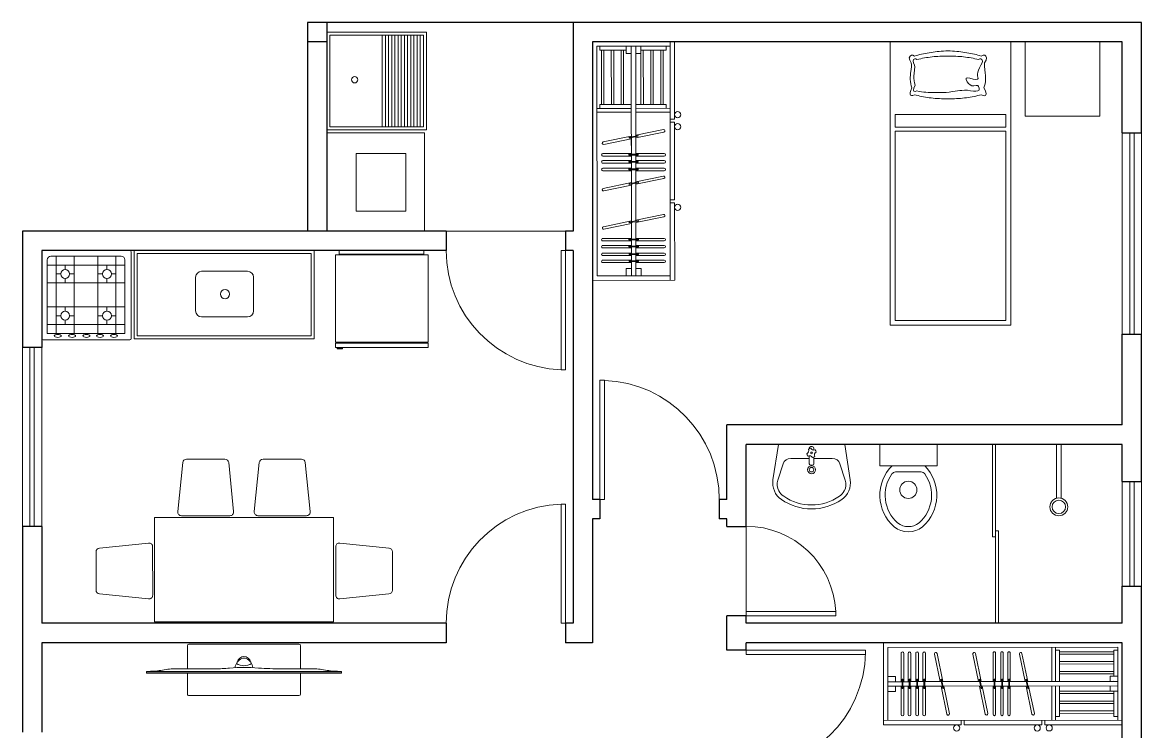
# Model space of a CAD drawing. Header units: centimetres. Extents: x -15445.43 to -15437.93, y 4339.41 to 4349.03.
# Drawn here: x -15445.43 to -15437.93, y 4344.28 to 4349.03 of the extents above; entities that cross this region are included whole.
import ezdxf

# ---------------------------------------------------------------- set-up
doc = ezdxf.new("R2010")
doc.units = ezdxf.units.CM
for name, color, linetype, lineweight in [('Janela', 92, 'Continuous', 15), ('Objetos', 34, 'Continuous', 13), ('Paredes', 154, 'Continuous', 25), ('Piso', 253, 'Continuous', 9), ('Porta', 30, 'Continuous', 15)]:
    doc.layers.add(name, color=color, linetype=linetype, lineweight=lineweight)

# ---------------------------------------------------------------- blocks, each defined once
blk = doc.blocks.new('pia_banheiro')
at = {"layer": 'Objetos'}
for p, q in [((-0.2224, 0), (-0.2586, -0.2386)), ((-0.2224, 0), (0.2224, 0)), ((0.2224, 0), (0.2586, -0.2386)), ((-0.015, -0.025), (-0.015, -0.0289)), ((-0.005, -0.015), (0.005, -0.015)), ((0.015, -0.025), (0.015, -0.0378)), ((-0.2263, -0.2395), (-0.1903, -0.1308)), ((-0.139, -0.0938), (-0.015, -0.0938)), ((-0.015, -0.0761), (-0.015, -0.1302)), ((-0.005, -0.1402), (0.005, -0.1402)), ((0.015, -0.085), (0.015, -0.1302)), ((0.015, -0.0938), (0.139, -0.0938)), ((0.2263, -0.2395), (0.1903, -0.1308))]:
    blk.add_line(p, q, dxfattribs=at)
for centre, radius in [((0, -0.057), 0.00545), ((0, -0.17), 0.0265), ((0, -0.17), 0.0152)]:
    blk.add_circle(centre, radius, dxfattribs=at)
for centre, radius, start, end in [((-0.0417, -0.0425), 0.0226, 297.46593, 24.24648), ((0, -0.057), 0.0318, 190.08583, 221.62658), ((0, -0.057), 0.0318, 100.08583, 131.62658), ((-0.005, -0.025), 0.01, 90, 180), ((0.0145, -0.0152), 0.0226, 207.46593, 294.24648), ((0.005, -0.025), 0.01, 0, 90), ((0.0417, -0.0715), 0.0226, 117.46593, 204.24648), ((0, -0.057), 0.0318, 10.08583, 41.62658), ((-0.139, -0.1478), 0.054, 90, 161.69005), ((-0.0145, -0.0987), 0.0226, 27.46593, 114.24648), ((-0.005, -0.1302), 0.01, 180, 270), ((0.005, -0.1302), 0.01, 270, 0), ((0, -0.057), 0.0318, 280.08583, 311.62658), ((0.139, -0.1478), 0.054, 18.30995, 90), ((-0.1252, -0.2589), 0.135, 171.35854, 235.18128), ((-0.1408, -0.2678), 0.09, 161.69005, 209.64782), ((0.1252, -0.2589), 0.135, 304.81872, 8.64146), ((0.1408, -0.2678), 0.09, 330.35218, 18.30995), ((-0.1252, -0.2589), 0.108, 209.64782, 235.18128), ((0, -0.0789), 0.3542, 235.18128, 304.81872), ((0, -0.0789), 0.3272, 235.18128, 304.81872), ((0.1252, -0.2589), 0.108, 304.81872, 330.35218)]:
    blk.add_arc(centre, radius, start, end, dxfattribs=at)
blk = doc.blocks.new('vaso_sanitário')
at = {"layer": 'Objetos'}
for p, q in [((-0.1915, -0.1429), (-0.1915, 0)), ((-0.1915, 0), (0.1915, 0)), ((0.1915, 0), (0.1915, -0.1429)), ((0.1915, -0.1429), (-0.1915, -0.1429))]:
    blk.add_line(p, q, dxfattribs=at)
at = {"layer": 'Objetos', "ltscale": 0.5}
blk.add_line((0.0847, -0.1849), (-0.0861, -0.1849), dxfattribs=at)
blk.add_circle((-0.0009, -0.3049), 0.0578, dxfattribs=at)
for centre, radius, start, end in [((0.0907, -0.3409), 0.2821, 135.41479, 228.63081), ((-0.0921, -0.3409), 0.2821, 311.36919, 44.58521), ((0.0907, -0.3409), 0.2471, 144.51024, 228.63081), ((-0.0861, -0.2149), 0.03, 90, 144.51024), ((-0.0921, -0.3409), 0.2471, 311.36919, 35.48976), ((0.0847, -0.2149), 0.03, 35.48976, 90), ((-0.0007, -0.4366), 0.15, 230.68274, 309.31726), ((-0.0007, -0.4364), 0.1151, 231.34866, 308.65134)]:
    blk.add_arc(centre, radius, start, end, dxfattribs=at)
blk = doc.blocks.new('chuverio')
at = {"layer": 'Objetos', "ltscale": 0.5}
for p, q in [((-0.015, -0.3611), (-0.015, 0)), ((0.015, -0.361), (0.015, 0))]:
    blk.add_line(p, q, dxfattribs=at)
at = {"layer": 'Objetos'}
blk.add_line((0.015, 0), (-0.015, 0), dxfattribs=at)
at = {"layer": 'Objetos', "ltscale": 0.5}
for radius in [0.06, 0.045]:
    blk.add_circle((0.0003, -0.4192), radius, dxfattribs=at)
blk = doc.blocks.new('tanque')
at = {"layer": 'Objetos'}
for p, q in [((0, 0.3282), (0, -0.3282)), ((0.6683, 0.3282), (0, 0.3282)), ((0.0212, 0.307), (0.0212, -0.307)), ((0.6471, 0.307), (0.0212, 0.307)), ((0.3715, -0.307), (0.3715, 0.307)), ((0.3927, -0.307), (0.3927, 0.307)), ((0.4139, -0.307), (0.4139, 0.307)), ((0.4351, -0.307), (0.4351, 0.307)), ((0.4563, -0.307), (0.4563, 0.307)), ((0.4775, -0.307), (0.4775, 0.307)), ((0.4987, -0.307), (0.4987, 0.307)), ((0.5199, -0.307), (0.5199, 0.307)), ((0.5411, -0.307), (0.5411, 0.307)), ((0.5623, -0.307), (0.5623, 0.307)), ((0.5835, -0.307), (0.5835, 0.307)), ((0.6047, -0.307), (0.6047, 0.307)), ((0.6259, -0.307), (0.6259, 0.307)), ((0.6471, -0.307), (0.6471, 0.307)), ((0.6683, -0.3282), (0.6683, 0.3282)), ((0.625, 0.0929), (0.625, 0.0965)), ((0, -0.3282), (0.6683, -0.3282)), ((0.0212, -0.307), (0.6471, -0.307))]:
    blk.add_line(p, q, dxfattribs=at)
blk.add_circle((0.1868, 0.0083), 0.0214, dxfattribs=at)
blk = doc.blocks.new('máquina_lavar')
at = {"layer": 'Objetos'}
for p, q in [((0, -0.3294), (0, 0.3294)), ((0, 0.3294), (0.6554, 0.3294)), ((0.6554, 0.3294), (0.6554, -0.3294)), ((0.1962, 0.1918), (0.1962, -0.196)), ((0.5301, 0.1918), (0.1962, 0.1918)), ((0.5301, -0.196), (0.5301, 0.1918)), ((0.1962, -0.196), (0.5301, -0.196)), ((0.6554, -0.3294), (0, -0.3294))]:
    blk.add_line(p, q, dxfattribs=at)
blk = doc.blocks.new('geladeira')
at = {"layer": 'Objetos'}
for p, q in [((-0.2839, -0.0251), (-0.2839, 0)), ((-0.2839, 0), (0.2839, 0)), ((0.2839, 0), (0.2839, -0.0251)), ((-0.3079, -0.6145), (-0.3079, -0.0296)), ((-0.3079, -0.0296), (0.3121, -0.0296)), ((0.2839, -0.0251), (-0.2839, -0.0251)), ((0.3121, -0.0296), (0.3121, -0.6145)), ((0.3121, -0.6145), (-0.3079, -0.6145)), ((-0.3079, -0.6496), (-0.3079, -0.622)), ((0.3121, -0.622), (-0.3079, -0.622)), ((0.3121, -0.6496), (-0.3079, -0.6496)), ((-0.3034, -0.622), (-0.3034, -0.6145)), ((-0.2975, -0.6518), (-0.2975, -0.6598)), ((-0.2617, -0.6518), (-0.2975, -0.6518)), ((-0.2975, -0.6598), (-0.2617, -0.6598)), ((-0.2617, -0.6598), (-0.2617, -0.6518)), ((0.3075, -0.622), (0.3075, -0.6145)), ((0.3121, -0.622), (0.3121, -0.6496))]:
    blk.add_line(p, q, dxfattribs=at)
blk = doc.blocks.new('mesa_cozinha')
at = {"layer": 'Objetos'}
for p, q in [((-0.4105, 1.0687), (-0.4442, 0.7393)), ((-0.1275, 1.0911), (-0.3856, 1.0913)), ((-0.0695, 0.739), (-0.1026, 1.0684)), ((0.1025, 1.0687), (0.0688, 0.7393)), ((0.3855, 1.0911), (0.1274, 1.0913)), ((0.4436, 0.739), (0.4104, 1.0684)), ((-0.6, 0), (-0.6, 0.7)), ((-0.6, 0.7), (0.6, 0.7)), ((-0.4194, 0.7119), (-0.0944, 0.7116)), ((0.0937, 0.7119), (0.4186, 0.7116)), ((0.6, 0.7), (0.6, 0)), ((-0.9688, 0.4947), (-0.6394, 0.5285)), ((0.9718, 0.4947), (0.6423, 0.5285)), ((-0.9912, 0.2117), (-0.9914, 0.4698)), ((-0.612, 0.5036), (-0.6117, 0.1786)), ((0.6149, 0.5036), (0.6146, 0.1786)), ((0.9941, 0.2117), (0.9943, 0.4698)), ((-0.6391, 0.1537), (-0.9685, 0.1868)), ((0.642, 0.1537), (0.9715, 0.1868)), ((0.6, 0), (-0.6, 0))]:
    blk.add_line(p, q, dxfattribs=at)
for centre, start, end in [((-0.3856, 1.0663), 89.95, 174.48405), ((-0.1275, 1.0661), 5.41595, 89.95), ((0.1274, 1.0663), 89.95, 174.48405), ((0.3855, 1.0661), 5.41595, 89.95), ((-0.4193, 0.7369), 174.48405, 269.95), ((-0.0944, 0.7366), 269.95, 5.41595), ((0.0937, 0.7369), 174.48405, 269.95), ((0.4187, 0.7366), 269.95, 5.41595), ((-0.637, 0.5036), 0.05, 95.51595), ((0.6399, 0.5036), 84.48405, 179.95), ((-0.9664, 0.4698), 95.51595, 180.05), ((0.9693, 0.4698), 359.95, 84.48405), ((-0.9662, 0.2117), 180.05, 264.58405), ((-0.6367, 0.1786), 264.58405, 0.05), ((0.6396, 0.1786), 179.95, 275.41595), ((0.9691, 0.2117), 275.41595, 359.95)]:
    blk.add_arc(centre, 0.025, start, end, dxfattribs=at)
blk = doc.blocks.new('fogão')
at = {"layer": 'Objetos'}
for p, q in [((0.29, 0), (-0.29, 0)), ((-0.3, -0.01), (-0.3, -0.59)), ((-0.2633, -0.5572), (-0.2633, -0.0622)), ((-0.2383, -0.0372), (0.2317, -0.0372)), ((-0.2033, -0.5572), (-0.2033, -0.0372)), ((-0.0833, -0.5572), (-0.0833, -0.0372)), ((0.0767, -0.0372), (0.0767, -0.5572)), ((0.1967, -0.0372), (0.1967, -0.5572)), ((0.2567, -0.0622), (0.2567, -0.5572)), ((0.3, -0.59), (0.3, -0.01)), ((-0.2633, -0.0972), (0.2567, -0.0972)), ((-0.1433, -0.1272), (-0.1433, -0.0972)), ((0.1367, -0.0972), (0.1367, -0.1272)), ((-0.2633, -0.2172), (0.2567, -0.2172)), ((-0.2033, -0.1572), (-0.1733, -0.1572)), ((-0.1433, -0.2172), (-0.1433, -0.1872)), ((-0.1133, -0.1572), (-0.0833, -0.1572)), ((0.0767, -0.1572), (0.1067, -0.1572)), ((0.1367, -0.1872), (0.1367, -0.2172)), ((0.1667, -0.1572), (0.1967, -0.1572)), ((0.2567, -0.3772), (-0.2633, -0.3772)), ((-0.1733, -0.4372), (-0.2033, -0.4372)), ((-0.1433, -0.4072), (-0.1433, -0.3772)), ((-0.0833, -0.4372), (-0.1133, -0.4372)), ((0.1067, -0.4372), (0.0767, -0.4372)), ((0.1367, -0.3772), (0.1367, -0.4072)), ((0.1967, -0.4372), (0.1667, -0.4372)), ((0.2567, -0.4972), (-0.2633, -0.4972)), ((-0.1433, -0.4972), (-0.1433, -0.4672)), ((0.1367, -0.4672), (0.1367, -0.4972)), ((-0.29, -0.6), (0.29, -0.6)), ((0.2567, -0.5572), (-0.2633, -0.5572))]:
    blk.add_line(p, q, dxfattribs=at)
for centre in [(-0.1433, -0.1572), (0.1367, -0.1572), (-0.1433, -0.4372), (0.1367, -0.4372)]:
    blk.add_circle(centre, 0.03, dxfattribs=at)
for centre, radius, start, end in [((-0.29, -0.01), 0.01, 90, 180), ((0.29, -0.01), 0.01, 0, 90), ((-0.2383, -0.0622), 0.025, 90, 180), ((0.2317, -0.0622), 0.025, 0, 90), ((-0.29, -0.59), 0.01, 180, 270), ((0.29, -0.59), 0.01, 270, 0)]:
    blk.add_arc(centre, radius, start, end, dxfattribs=at)
at = {"layer": 'Objetos', "extrusion": (0, 0, -1)}
for centre in [(-0.193, -0.5731), (-0.097, -0.5731), (-0.001, -0.5731), (0.0902, -0.5731), (0.1839, -0.5731)]:
    blk.add_ellipse(centre, major_axis=(-0.024, 0), ratio=0.400522, dxfattribs=at)
blk = doc.blocks.new('pia_cozinha')
at = {"layer": 'Objetos'}
for p, q in [((-0.6024, -0.593), (-0.6024, 0)), ((-0.6024, 0), (0.6024, 0)), ((0.6024, 0), (0.6024, -0.593)), ((-0.5824, -0.573), (-0.5824, -0.0202)), ((-0.5824, -0.0202), (0.5824, -0.0202)), ((0.5824, -0.0202), (0.5824, -0.573)), ((0.1572, -0.1391), (-0.1517, -0.1391)), ((-0.1917, -0.1791), (-0.1917, -0.4055)), ((0.1972, -0.4055), (0.1972, -0.1791)), ((-0.1517, -0.4455), (0.1572, -0.4455)), ((0.6024, -0.593), (-0.6024, -0.593)), ((0.5824, -0.573), (-0.5824, -0.573))]:
    blk.add_line(p, q, dxfattribs=at)
blk.add_circle((0.0055, -0.2923), 0.031, dxfattribs=at)
for centre, start, end in [((-0.1517, -0.1791), 90, 180), ((0.1572, -0.1791), 0, 90), ((-0.1517, -0.4055), 180, 270), ((0.1572, -0.4055), 270, 0)]:
    blk.add_arc(centre, 0.04, start, end, dxfattribs=at)
blk = doc.blocks.new('cama_solteiro')
at = {"layer": 'Objetos'}
for p, q in [((0.4045, 0), (-0.4045, 0)), ((-0.4045, 0), (-0.4045, -1.9)), ((0.4045, -1.9), (0.4045, 0)), ((0.5007, 0), (1.0007, 0)), ((0.5007, -0.5), (0.5007, 0)), ((1.0007, 0), (1.0007, -0.5)), ((-0.157, -0.0755), (-0.144, -0.0733)), ((-0.144, -0.0733), (-0.1309, -0.0712)), ((-0.1309, -0.0712), (-0.1175, -0.0693)), ((-0.1175, -0.0693), (-0.1039, -0.0676)), ((-0.1039, -0.0676), (-0.0901, -0.066)), ((-0.0901, -0.066), (-0.076, -0.0646)), ((-0.076, -0.0646), (-0.0617, -0.0633)), ((-0.0617, -0.0633), (-0.0472, -0.0623)), ((-0.0472, -0.0623), (-0.0324, -0.0613)), ((-0.0324, -0.0613), (-0.0174, -0.0606)), ((-0.0174, -0.0606), (-0.0024, -0.0613)), ((-0.0024, -0.0613), (0.0125, -0.0623)), ((0.0125, -0.0623), (0.0271, -0.0633)), ((0.0271, -0.0633), (0.0414, -0.0646)), ((0.0414, -0.0646), (0.0556, -0.066)), ((0.0556, -0.066), (0.0694, -0.0676)), ((0.0694, -0.0676), (0.083, -0.0693)), ((0.083, -0.0693), (0.0964, -0.0712)), ((0.0964, -0.0712), (0.1095, -0.0733)), ((0.1095, -0.0733), (0.1224, -0.0755)), ((-0.2764, -0.1075), (-0.2711, -0.0962)), ((-0.2736, -0.1225), (-0.2764, -0.1075)), ((-0.263, -0.1412), (-0.2736, -0.1225)), ((-0.2711, -0.0962), (-0.2618, -0.0902)), ((-0.2619, -0.1518), (-0.263, -0.1412)), ((-0.2618, -0.0902), (-0.2517, -0.0899)), ((-0.2517, -0.0899), (-0.2411, -0.0956)), ((-0.2474, -0.12), (-0.2512, -0.1295)), ((-0.2512, -0.1295), (-0.249, -0.142)), ((-0.249, -0.142), (-0.2411, -0.1574)), ((-0.2403, -0.1148), (-0.2474, -0.12)), ((-0.2411, -0.0956), (-0.2298, -0.0923)), ((-0.2328, -0.1145), (-0.2403, -0.1148)), ((-0.2249, -0.1193), (-0.2328, -0.1145)), ((-0.2298, -0.0923), (-0.2182, -0.0891)), ((-0.2124, -0.1164), (-0.2249, -0.1193)), ((-0.2182, -0.0891), (-0.2064, -0.086)), ((-0.1999, -0.1136), (-0.2124, -0.1164)), ((-0.2064, -0.086), (-0.1944, -0.0832)), ((-0.1874, -0.1111), (-0.1999, -0.1136)), ((-0.1944, -0.0832), (-0.1821, -0.0805)), ((-0.1747, -0.1088), (-0.1874, -0.1111)), ((-0.1821, -0.0805), (-0.1696, -0.0779)), ((-0.162, -0.1066), (-0.1747, -0.1088)), ((-0.1696, -0.0779), (-0.157, -0.0755)), ((-0.1493, -0.1047), (-0.162, -0.1066)), ((-0.1364, -0.1029), (-0.1493, -0.1047)), ((-0.1235, -0.1014), (-0.1364, -0.1029)), ((-0.1105, -0.1), (-0.1235, -0.1014)), ((-0.0975, -0.0988), (-0.1105, -0.1)), ((-0.0843, -0.0978), (-0.0975, -0.0988)), ((-0.0711, -0.097), (-0.0843, -0.0978)), ((-0.0578, -0.0964), (-0.0711, -0.097)), ((-0.0445, -0.0959), (-0.0578, -0.0964)), ((-0.031, -0.0957), (-0.0445, -0.0959)), ((-0.0174, -0.0956), (-0.031, -0.0957)), ((-0.004, -0.0957), (-0.0174, -0.0956)), ((0.0093, -0.0959), (-0.004, -0.0957)), ((0.0226, -0.0964), (0.0093, -0.0959)), ((0.0357, -0.097), (0.0226, -0.0964)), ((0.0488, -0.0978), (0.0357, -0.097)), ((0.0618, -0.0988), (0.0488, -0.0978)), ((0.0748, -0.1), (0.0618, -0.0988)), ((0.0876, -0.1014), (0.0748, -0.1)), ((0.1004, -0.1029), (0.0876, -0.1014)), ((0.113, -0.1047), (0.1004, -0.1029)), ((0.1256, -0.1066), (0.113, -0.1047)), ((0.1224, -0.0755), (0.135, -0.0779)), ((0.1382, -0.1088), (0.1256, -0.1066)), ((0.135, -0.0779), (0.1474, -0.0805)), ((0.1506, -0.1111), (0.1382, -0.1088)), ((0.1474, -0.0805), (0.1595, -0.0832)), ((0.163, -0.1136), (0.1506, -0.1111)), ((0.1595, -0.0832), (0.1714, -0.086)), ((0.1753, -0.1164), (0.163, -0.1136)), ((0.1714, -0.086), (0.1831, -0.0891)), ((0.1875, -0.1193), (0.1753, -0.1164)), ((0.1831, -0.0891), (0.1945, -0.0923)), ((0.1955, -0.1145), (0.1875, -0.1193)), ((0.1945, -0.0923), (0.2056, -0.0956)), ((0.2032, -0.1148), (0.1955, -0.1145)), ((0.21, -0.12), (0.2032, -0.1148)), ((0.2037, -0.1574), (0.2119, -0.142)), ((0.2056, -0.0956), (0.218, -0.0899)), ((0.2139, -0.1295), (0.21, -0.12)), ((0.2119, -0.142), (0.2139, -0.1295)), ((0.218, -0.0899), (0.2288, -0.0902)), ((0.2275, -0.1412), (0.2271, -0.1518)), ((0.2385, -0.1225), (0.2275, -0.1412)), ((0.2288, -0.0902), (0.2375, -0.0962)), ((0.2375, -0.0962), (0.2418, -0.1075)), ((0.2418, -0.1075), (0.2385, -0.1225)), ((-0.2702, -0.2393), (-0.2693, -0.2248)), ((-0.2693, -0.2248), (-0.2674, -0.2099)), ((-0.2674, -0.2099), (-0.2642, -0.186)), ((-0.2642, -0.186), (-0.2624, -0.1667)), ((-0.2624, -0.1667), (-0.2619, -0.1518)), ((-0.2436, -0.2124), (-0.2455, -0.2291)), ((-0.2405, -0.1876), (-0.2436, -0.2124)), ((-0.2411, -0.1574), (-0.2397, -0.1693)), ((-0.2397, -0.1693), (-0.2405, -0.1876)), ((0.1798, -0.2168), (0.1821, -0.2042)), ((0.1799, -0.2279), (0.1798, -0.2168)), ((0.1821, -0.2042), (0.1868, -0.1901)), ((0.1868, -0.1901), (0.194, -0.1745)), ((0.194, -0.1745), (0.2037, -0.1574)), ((0.2271, -0.1518), (0.2279, -0.1667)), ((0.2279, -0.1667), (0.2299, -0.186)), ((0.2299, -0.186), (0.2331, -0.2099)), ((0.2331, -0.2099), (0.2347, -0.2248)), ((0.2347, -0.2248), (0.2354, -0.2393)), ((-0.2701, -0.2536), (-0.2702, -0.2393)), ((-0.2689, -0.2676), (-0.2701, -0.2536)), ((-0.2668, -0.2813), (-0.2689, -0.2676)), ((-0.2635, -0.2948), (-0.2668, -0.2813)), ((-0.2592, -0.308), (-0.2635, -0.2948)), ((-0.2455, -0.2291), (-0.2458, -0.2453)), ((-0.2458, -0.2453), (-0.2446, -0.261)), ((-0.2374, -0.2912), (-0.245, -0.3104)), ((-0.2446, -0.261), (-0.2418, -0.2763)), ((-0.2418, -0.2763), (-0.2374, -0.2912)), ((0.1046, -0.2537), (0.1052, -0.2445)), ((0.1113, -0.2687), (0.1046, -0.2537)), ((0.1052, -0.2445), (0.1133, -0.2411)), ((0.1206, -0.281), (0.1113, -0.2687)), ((0.1133, -0.2411), (0.1288, -0.2437)), ((0.1313, -0.2897), (0.1206, -0.281)), ((0.1288, -0.2437), (0.1519, -0.25)), ((0.1435, -0.2945), (0.1313, -0.2897)), ((0.1572, -0.2956), (0.1435, -0.2945)), ((0.1519, -0.25), (0.1689, -0.2524)), ((0.1725, -0.293), (0.1572, -0.2956)), ((0.1689, -0.2524), (0.1797, -0.2511)), ((0.1821, -0.2942), (0.1725, -0.293)), ((0.1797, -0.2511), (0.1842, -0.2461)), ((0.1825, -0.2374), (0.1799, -0.2279)), ((0.1883, -0.3002), (0.1821, -0.2942)), ((0.1842, -0.2461), (0.1825, -0.2374)), ((0.228, -0.2948), (0.2237, -0.308)), ((0.2314, -0.2813), (0.228, -0.2948)), ((0.2337, -0.2676), (0.2314, -0.2813)), ((0.235, -0.2536), (0.2337, -0.2676)), ((0.2354, -0.2393), (0.235, -0.2536)), ((-0.2703, -0.3516), (-0.2697, -0.3409)), ((-0.2677, -0.3583), (-0.2703, -0.3516)), ((-0.2697, -0.3409), (-0.266, -0.3264)), ((-0.262, -0.3612), (-0.2677, -0.3583)), ((-0.266, -0.3264), (-0.2592, -0.308)), ((-0.2532, -0.3603), (-0.262, -0.3612)), ((-0.2592, -0.308), (-0.2592, -0.308)), ((-0.2411, -0.3555), (-0.2532, -0.3603)), ((-0.245, -0.3104), (-0.2476, -0.3238)), ((-0.2476, -0.3238), (-0.2452, -0.3315)), ((-0.2452, -0.3315), (-0.2376, -0.3335)), ((-0.2294, -0.3586), (-0.2411, -0.3555)), ((-0.2376, -0.3335), (-0.2249, -0.3299)), ((-0.2174, -0.3615), (-0.2294, -0.3586)), ((-0.2249, -0.3299), (-0.2097, -0.3328)), ((-0.2053, -0.3643), (-0.2174, -0.3615)), ((-0.2097, -0.3328), (-0.1947, -0.3351)), ((-0.193, -0.3668), (-0.2053, -0.3643)), ((-0.1947, -0.3351), (-0.1799, -0.337)), ((-0.1806, -0.3692), (-0.193, -0.3668)), ((-0.1679, -0.3714), (-0.1806, -0.3692)), ((-0.1799, -0.337), (-0.1653, -0.3384)), ((-0.1551, -0.3734), (-0.1679, -0.3714)), ((-0.1653, -0.3384), (-0.1509, -0.3394)), ((-0.1422, -0.3752), (-0.1551, -0.3734)), ((-0.1509, -0.3394), (-0.1368, -0.3399)), ((-0.1368, -0.3399), (-0.1226, -0.3401)), ((-0.1226, -0.3401), (-0.108, -0.3403)), ((-0.108, -0.3403), (-0.0932, -0.3404)), ((-0.0932, -0.3404), (-0.0781, -0.3405)), ((-0.0781, -0.3405), (-0.0626, -0.3405)), ((-0.0626, -0.3405), (-0.0468, -0.3405)), ((-0.0468, -0.3405), (-0.0289, -0.3399)), ((-0.0289, -0.3399), (-0.0089, -0.3378)), ((-0.0089, -0.3378), (0.0132, -0.3343)), ((0.0132, -0.3343), (0.0301, -0.3313)), ((0.0301, -0.3313), (0.0463, -0.329)), ((0.0463, -0.329), (0.0615, -0.3273)), ((0.0615, -0.3273), (0.0756, -0.3261)), ((0.0756, -0.3261), (0.0942, -0.3247)), ((0.0942, -0.3247), (0.1137, -0.3255)), ((0.1197, -0.3734), (0.1067, -0.3752)), ((0.1137, -0.3255), (0.1344, -0.3286)), ((0.1324, -0.3714), (0.1197, -0.3734)), ((0.1451, -0.3692), (0.1324, -0.3714)), ((0.1344, -0.3286), (0.1536, -0.3317)), ((0.1575, -0.3668), (0.1451, -0.3692)), ((0.1536, -0.3317), (0.17, -0.3322)), ((0.1698, -0.3643), (0.1575, -0.3668)), ((0.1819, -0.3615), (0.1698, -0.3643)), ((0.17, -0.3322), (0.1837, -0.3299)), ((0.1938, -0.3586), (0.1819, -0.3615)), ((0.1837, -0.3299), (0.1886, -0.3278)), ((0.1912, -0.3105), (0.1883, -0.3002)), ((0.1886, -0.3278), (0.191, -0.3214)), ((0.191, -0.3214), (0.1912, -0.3105)), ((0.2056, -0.3555), (0.1938, -0.3586)), ((0.218, -0.3603), (0.2056, -0.3555)), ((0.2274, -0.3621), (0.218, -0.3603)), ((0.2237, -0.308), (0.2315, -0.3247)), ((0.234, -0.3607), (0.2274, -0.3621)), ((0.2315, -0.3247), (0.2364, -0.3384)), ((0.2376, -0.3564), (0.234, -0.3607)), ((0.2364, -0.3384), (0.2384, -0.3489)), ((0.2384, -0.3489), (0.2376, -0.3564)), ((-0.129, -0.3768), (-0.1422, -0.3752)), ((-0.1157, -0.3783), (-0.129, -0.3768)), ((-0.1022, -0.3795), (-0.1157, -0.3783)), ((-0.0885, -0.3806), (-0.1022, -0.3795)), ((-0.0747, -0.3814), (-0.0885, -0.3806)), ((-0.0606, -0.3821), (-0.0747, -0.3814)), ((-0.0464, -0.3826), (-0.0606, -0.3821)), ((-0.032, -0.3829), (-0.0464, -0.3826)), ((-0.0174, -0.383), (-0.032, -0.3829)), ((-0.003, -0.3829), (-0.0174, -0.383)), ((0.0113, -0.3826), (-0.003, -0.3829)), ((0.0255, -0.3821), (0.0113, -0.3826)), ((0.0394, -0.3814), (0.0255, -0.3821)), ((0.0532, -0.3806), (0.0394, -0.3814)), ((0.0668, -0.3795), (0.0532, -0.3806)), ((0.0803, -0.3783), (0.0668, -0.3795)), ((0.0936, -0.3768), (0.0803, -0.3783)), ((0.1067, -0.3752), (0.0936, -0.3768)), ((-0.3714, -0.4873), (0.3714, -0.4873)), ((-0.3714, -0.5717), (-0.3714, -0.4873)), ((0.3714, -0.4873), (0.3714, -0.5717)), ((1.0007, -0.5), (0.5007, -0.5)), ((0.3714, -0.5717), (-0.3714, -0.5717)), ((-0.3714, -0.6004), (0.3714, -0.6004)), ((-0.3714, -1.8694), (-0.3714, -0.6004)), ((0.3714, -0.6004), (0.3714, -1.8694)), ((0.3714, -1.8694), (-0.3714, -1.8694)), ((-0.4045, -1.9), (0.4045, -1.9))]:
    blk.add_line(p, q, dxfattribs=at)
blk = doc.blocks.new('guarda_roupa')
at = {"layer": 'Objetos'}
for p, q in [((-0.8005, 0.5493), (-0.2805, 0.5498)), ((-0.8, -0.0007), (-0.8005, 0.5493)), ((-0.2805, 0.5198), (-0.2805, 0.5498)), ((-0.2605, 0.5498), (0.2595, 0.5502)), ((-0.2605, 0.5198), (-0.2605, 0.5498)), ((0.2595, 0.5502), (0.2595, 0.5202)), ((0.2795, 0.5502), (0.7995, 0.5507)), ((0.2795, 0.5502), (0.2795, 0.5202)), ((0.7995, 0.5507), (0.8, 0.0007)), ((-0.8005, 0.5193), (0.7995, 0.5207)), ((-0.77, 0.0293), (-0.7705, 0.5193)), ((-0.7704, 0.4937), (-0.7445, 0.4937)), ((-0.7445, 0.4937), (-0.7443, 0.3243)), ((-0.3796, 0.4729), (-0.7445, 0.4726)), ((-0.3796, 0.4568), (-0.7444, 0.4565)), ((-0.3796, 0.494), (-0.3537, 0.4941)), ((-0.3796, 0.494), (-0.3795, 0.2897)), ((-0.3537, 0.5197), (-0.3535, 0.2897)), ((-0.3277, 0.5197), (-0.3275, 0.2897)), ((-0.1731, 0.2898), (-0.2112, 0.4748)), ((-0.1945, 0.4782), (-0.1556, 0.2899)), ((-0.0501, 0.29), (-0.0502, 0.4801)), ((-0.0331, 0.4801), (-0.0329, 0.29)), ((-0.003, 0.29), (-0.0031, 0.4801)), ((0.014, 0.4802), (0.0142, 0.29)), ((0.0483, 0.29), (0.0481, 0.4802)), ((0.0652, 0.4802), (0.0654, 0.2901)), ((0.1386, 0.2901), (0.1005, 0.4751)), ((0.1173, 0.4785), (0.1561, 0.2901)), ((0.3956, 0.2903), (0.3574, 0.4753)), ((0.3742, 0.4787), (0.413, 0.2904)), ((0.5186, 0.2905), (0.5184, 0.4806)), ((0.5356, 0.4806), (0.5357, 0.2905)), ((0.5657, 0.2905), (0.5656, 0.4806)), ((0.5827, 0.4807), (0.5828, 0.2905)), ((0.617, 0.2905), (0.6168, 0.4807)), ((0.6339, 0.4807), (0.6341, 0.2906)), ((0.6641, 0.2906), (0.6639, 0.4807)), ((0.681, 0.4807), (0.6812, 0.2906)), ((0.7695, 0.5207), (0.77, 0.0307)), ((-0.3796, 0.4068), (-0.7444, 0.4065)), ((-0.3795, 0.3907), (-0.7444, 0.3903)), ((-0.7203, 0.3244), (-0.7703, 0.3243)), ((-0.3795, 0.3407), (-0.7443, 0.3403)), ((-0.3795, 0.3245), (-0.7443, 0.3242)), ((-0.7203, 0.2894), (-0.7203, 0.3244)), ((-0.1713, 0.3058), (-0.1665, 0.3068)), ((-0.1587, 0.2442), (-0.1713, 0.3058)), ((-0.1665, 0.3068), (-0.1538, 0.2452)), ((-0.0451, 0.2437), (-0.0451, 0.3065)), ((-0.0451, 0.3065), (-0.0402, 0.3065)), ((-0.0402, 0.3065), (-0.0401, 0.2437)), ((0.002, 0.3066), (0.007, 0.3066)), ((0.002, 0.2437), (0.002, 0.3066)), ((0.007, 0.3066), (0.007, 0.2437)), ((0.0532, 0.3066), (0.0582, 0.3066)), ((0.0533, 0.2438), (0.0532, 0.3066)), ((0.0582, 0.3066), (0.0582, 0.2438)), ((0.1404, 0.3061), (0.1453, 0.3071)), ((0.1531, 0.2445), (0.1404, 0.3061)), ((0.1453, 0.3071), (0.158, 0.2455)), ((0.3973, 0.3063), (0.4022, 0.3073)), ((0.41, 0.2447), (0.3973, 0.3063)), ((0.4022, 0.3073), (0.4149, 0.2457)), ((0.5236, 0.307), (0.5285, 0.307)), ((0.5236, 0.2442), (0.5236, 0.307)), ((0.5285, 0.307), (0.5286, 0.2442)), ((0.5707, 0.2442), (0.5707, 0.3071)), ((0.5707, 0.3071), (0.5756, 0.3071)), ((0.5756, 0.3071), (0.5757, 0.2442)), ((0.622, 0.2443), (0.6219, 0.3071)), ((0.6219, 0.3071), (0.6269, 0.3071)), ((0.6269, 0.3071), (0.6269, 0.2443)), ((0.669, 0.3072), (0.674, 0.3072)), ((0.6691, 0.2443), (0.669, 0.3072)), ((0.674, 0.3072), (0.674, 0.2443)), ((0.7697, 0.3257), (0.7197, 0.3256)), ((0.7197, 0.3256), (0.7197, 0.2906)), ((0.4006, 0.2904), (-0.7703, 0.2893)), ((0.4068, 0.2604), (-0.7702, 0.2593)), ((-0.3794, 0.2584), (-0.7443, 0.2581)), ((-0.7202, 0.2244), (-0.7202, 0.2594)), ((-0.3794, 0.2597), (-0.3792, 0.0495)), ((-0.3535, 0.2597), (-0.3533, 0.0297)), ((-0.3275, 0.2597), (-0.3273, 0.0297)), ((-0.1282, 0.0718), (-0.167, 0.2599)), ((-0.0451, 0.29), (-0.163, 0.2899)), ((-0.1538, 0.2452), (-0.1587, 0.2442)), ((-0.0451, 0.26), (-0.1568, 0.2599)), ((-0.1495, 0.2599), (-0.1114, 0.0753)), ((-0.0499, 0.0687), (-0.0501, 0.26)), ((-0.0401, 0.2437), (-0.0451, 0.2437)), ((0.002, 0.29), (-0.0401, 0.29)), ((0.002, 0.26), (-0.0401, 0.26)), ((-0.0329, 0.26), (-0.0328, 0.0687)), ((-0.0028, 0.0687), (-0.0029, 0.26)), ((0.007, 0.2437), (0.002, 0.2437)), ((0.0532, 0.29), (0.007, 0.29)), ((0.0533, 0.26), (0.007, 0.26)), ((0.0142, 0.26), (0.0144, 0.0687)), ((0.0485, 0.0688), (0.0483, 0.26)), ((0.0582, 0.2438), (0.0533, 0.2438)), ((0.0654, 0.2601), (0.0656, 0.0688)), ((0.1836, 0.0721), (0.1448, 0.2601)), ((0.158, 0.2455), (0.1531, 0.2445)), ((0.1623, 0.2601), (0.2003, 0.0755)), ((0.4405, 0.0723), (0.4017, 0.2604)), ((0.5236, 0.2905), (0.4057, 0.2904)), ((0.4149, 0.2457), (0.41, 0.2447)), ((0.5236, 0.2605), (0.4119, 0.2604)), ((0.4192, 0.2604), (0.4573, 0.0758)), ((0.5188, 0.0692), (0.5186, 0.2605)), ((0.5286, 0.2442), (0.5236, 0.2442)), ((0.5707, 0.2905), (0.5285, 0.2905)), ((0.5707, 0.2605), (0.5286, 0.2605)), ((0.5358, 0.2605), (0.5359, 0.0692)), ((0.5659, 0.0692), (0.5657, 0.2605)), ((0.5757, 0.2442), (0.5707, 0.2442)), ((0.6219, 0.2905), (0.5757, 0.2905)), ((0.622, 0.2605), (0.5757, 0.2605)), ((0.5829, 0.2605), (0.583, 0.0692)), ((0.6172, 0.0693), (0.617, 0.2605)), ((0.6269, 0.2443), (0.622, 0.2443)), ((0.669, 0.2906), (0.6269, 0.2906)), ((0.6691, 0.2606), (0.6269, 0.2606)), ((0.6341, 0.2606), (0.6343, 0.0693)), ((0.6643, 0.0693), (0.6641, 0.2606)), ((0.674, 0.2443), (0.6691, 0.2443)), ((0.7697, 0.2907), (0.674, 0.2906)), ((0.7698, 0.2607), (0.674, 0.2606)), ((0.6812, 0.2606), (0.6814, 0.0693)), ((0.7198, 0.2606), (0.7198, 0.2256)), ((0.7698, 0.2257), (0.7198, 0.2256)), ((-0.7202, 0.2244), (-0.7702, 0.2243)), ((-0.7442, 0.2243), (-0.7441, 0.0492)), ((-0.3794, 0.2084), (-0.7442, 0.2081)), ((-0.3794, 0.1922), (-0.7442, 0.1919)), ((-0.3793, 0.1422), (-0.7442, 0.1419)), ((-0.3793, 0.1261), (-0.7442, 0.1258)), ((-0.3793, 0.0761), (-0.7441, 0.0758)), ((0.8, 0.0007), (-0.8, -0.0007)), ((-0.7441, 0.0492), (-0.77, 0.0492)), ((0.77, 0.0307), (-0.77, 0.0293)), ((-0.3793, 0.06), (-0.7441, 0.0596)), ((-0.3533, 0.0496), (-0.3792, 0.0495))]:
    blk.add_line(p, q, dxfattribs=at)
for centre in [(-0.3107, 0.5705), (-0.2303, 0.5706), (0.3097, 0.571)]:
    blk.add_circle(centre, 0.0208, dxfattribs=at)
for centre, start, end in [((-0.2029, 0.4765), 11.64524, 191.64524), ((-0.0417, 0.4801), 0.05048, 180.05048), ((0.0054, 0.4802), 0.05048, 180.05048), ((0.0567, 0.4802), 0.05048, 180.05048), ((0.1089, 0.4768), 11.64524, 191.64524), ((0.3658, 0.477), 11.64524, 191.64524), ((0.527, 0.4806), 0.05048, 180.05048), ((0.5741, 0.4807), 0.05048, 180.05048), ((0.6254, 0.4807), 0.05048, 180.05048), ((0.6725, 0.4807), 0.05048, 180.05048), ((-0.1198, 0.0735), 191.64524, 11.64524), ((0.1919, 0.0738), 191.64524, 11.64524), ((0.4489, 0.074), 191.64524, 11.64524), ((-0.0413, 0.0687), 180.05048, 0.05048), ((0.0058, 0.0687), 180.05048, 0.05048), ((0.057, 0.0688), 180.05048, 0.05048), ((0.5274, 0.0692), 180.05048, 0.05048), ((0.5745, 0.0692), 180.05048, 0.05048), ((0.6257, 0.0693), 180.05048, 0.05048), ((0.6728, 0.0693), 180.05048, 0.05048)]:
    blk.add_arc(centre, 0.00856, start, end, dxfattribs=at)
blk = doc.blocks.new('tv_lcd')
at = {"layer": 'Objetos'}
for p, q in [((0.1952, 0.653), (0.182, 0.653)), ((0.182, 0.653), (0.182, 0.6374)), ((0.182, -0.6374), (0.182, 0.6374)), ((0.1916, -0.653), (0.1916, 0.653)), ((0.1952, 0.3786), (0.1952, 0.653)), ((0.1648, 0.4531), (0.1648, 0.3786)), ((0.1648, 0.3786), (0.01, 0.3786)), ((0.1648, 0.3786), (0.1648, 0.2497)), ((0.1952, -0.3786), (0.1952, 0.3786)), ((0.335, 0.3786), (0.1952, 0.3786)), ((0, 0.3686), (0, -0.3686)), ((0.345, -0.3686), (0.345, 0.3686)), ((0.1648, -0.1944), (0.1648, -0.3786)), ((0.01, -0.3786), (0.1648, -0.3786)), ((0.1648, -0.3786), (0.1648, -0.4531)), ((0.1952, -0.653), (0.1952, -0.3786)), ((0.1952, -0.3786), (0.335, -0.3786)), ((0.182, -0.6374), (0.182, -0.653)), ((0.182, -0.653), (0.1952, -0.653))]:
    blk.add_line(p, q, dxfattribs=at)
for centre, radius, start, end in [((-0.3154, 0.6374), 0.4974, 349.32724, 0), ((0.6622, 0.4531), 0.4974, 169.32724, 180), ((0.01, 0.3686), 0.01, 90, 180), ((0.335, 0.3686), 0.01, 0, 90), ((-2.2921, 0.2497), 2.4569, 356.44167, 0.00063), ((1.1553, 0), 1, 174.42116, 185.57884), ((0.1271, 0), 0.0443, 100.62631, 259.37369), ((0.1271, 0), 0.0343, 155, 205), ((0.1692, -0.0196), 0.0807, 98.54797, 155), ((0.0485, 0), 0.0955, 327.95314, 32.04686), ((0.1692, 0.0196), 0.0807, 205, 261.45203), ((-0.8352, -0.1944), 1, 0, 5.57884), ((0.01, -0.3686), 0.01, 180, 270), ((0.335, -0.3686), 0.01, 270, 0), ((0.6622, -0.4531), 0.4974, 180, 190.67276), ((-0.3154, -0.6374), 0.4974, 0, 10.67276)]:
    blk.add_arc(centre, radius, start, end, dxfattribs=at)

msp = doc.modelspace()

# ---------------------------------------------------------------- linework, layer by layer
at = {"layer": 'Janela'}
for p, q in [((-15438.0603, 4348.2922), (-15438.0603, 4346.9422)), ((-15438.0103, 4348.2922), (-15438.0103, 4346.9422)), ((-15437.9803, 4348.2922), (-15437.9803, 4346.9422)), ((-15437.9303, 4348.2922), (-15437.9303, 4346.9422)), ((-15445.4303, 4346.8522), (-15445.4303, 4345.6522)), ((-15445.3803, 4346.8522), (-15445.3803, 4345.6522)), ((-15445.3503, 4346.8522), (-15445.3503, 4345.6522)), ((-15445.3003, 4346.8522), (-15445.3003, 4345.6522)), ((-15438.0603, 4345.9522), (-15438.0603, 4345.2522)), ((-15438.0103, 4345.9522), (-15438.0103, 4345.2522)), ((-15437.9803, 4345.9522), (-15437.9803, 4345.2522)), ((-15437.9303, 4345.9522), (-15437.9303, 4345.2522))]:
    msp.add_line(p, q, dxfattribs=at)
at = {"layer": 'Paredes'}
for p, q in [((-15437.9303, 4349.0322), (-15443.5203, 4349.0322)), ((-15443.5203, 4349.0322), (-15443.5203, 4347.6322)), ((-15443.3903, 4349.0322), (-15443.3903, 4347.6322)), ((-15441.7403, 4349.0322), (-15441.7403, 4347.6322)), ((-15437.9303, 4348.2922), (-15437.9303, 4349.0322)), ((-15443.3903, 4348.9022), (-15443.5203, 4348.9022)), ((-15438.0603, 4348.9022), (-15441.6103, 4348.9022)), ((-15441.6103, 4348.9022), (-15441.6103, 4345.8322)), ((-15438.0603, 4348.2922), (-15438.0603, 4348.9022)), ((-15438.0603, 4348.2922), (-15437.9303, 4348.2922)), ((-15445.4303, 4347.6322), (-15445.4303, 4346.8522)), ((-15442.5903, 4347.6322), (-15445.4303, 4347.6322)), ((-15442.5903, 4347.6322), (-15442.5903, 4347.5022)), ((-15441.7403, 4347.6322), (-15441.7903, 4347.6322)), ((-15441.7903, 4347.6322), (-15441.7903, 4347.5022)), ((-15445.3003, 4347.5022), (-15445.3003, 4346.8522)), ((-15442.5903, 4347.5022), (-15445.3003, 4347.5022)), ((-15441.7403, 4347.5022), (-15441.7903, 4347.5022)), ((-15441.7403, 4347.5022), (-15441.7403, 4345.0022)), ((-15438.0603, 4346.3322), (-15438.0603, 4346.9422)), ((-15438.0603, 4346.9422), (-15437.9303, 4346.9422)), ((-15437.9303, 4345.9522), (-15437.9303, 4346.9422)), ((-15445.3003, 4346.8522), (-15445.4303, 4346.8522)), ((-15438.0603, 4346.3322), (-15440.7103, 4346.3322)), ((-15440.7103, 4345.8322), (-15440.7103, 4346.3322)), ((-15438.0603, 4346.2022), (-15440.5803, 4346.2022)), ((-15440.5803, 4345.6522), (-15440.5803, 4346.2022)), ((-15438.0603, 4345.9522), (-15438.0603, 4346.2022)), ((-15438.0603, 4345.9522), (-15437.9303, 4345.9522)), ((-15441.5603, 4345.8322), (-15441.6103, 4345.8322)), ((-15441.5603, 4345.8322), (-15441.5603, 4345.7022)), ((-15440.7103, 4345.8322), (-15440.7603, 4345.8322)), ((-15440.7603, 4345.8322), (-15440.7603, 4345.7022)), ((-15445.3003, 4345.6522), (-15445.4303, 4345.6522)), ((-15445.4303, 4345.6522), (-15445.4303, 4344.2722)), ((-15445.3003, 4345.6522), (-15445.3003, 4345.0022)), ((-15441.6103, 4345.7022), (-15441.6103, 4344.8722)), ((-15441.5603, 4345.7022), (-15441.6103, 4345.7022)), ((-15440.7103, 4345.7022), (-15440.7603, 4345.7022)), ((-15440.7103, 4345.6522), (-15440.7103, 4345.7022)), ((-15440.7103, 4345.6522), (-15440.5803, 4345.6522)), ((-15438.0603, 4345.0022), (-15438.0603, 4345.2522)), ((-15438.0603, 4345.2522), (-15437.9303, 4345.2522)), ((-15437.9303, 4343.9722), (-15437.9303, 4345.2522)), ((-15440.5803, 4345.0522), (-15440.7103, 4345.0522)), ((-15440.7103, 4344.8222), (-15440.7103, 4345.0522)), ((-15440.5803, 4345.0022), (-15440.5803, 4345.0522)), ((-15442.5903, 4345.0022), (-15445.3003, 4345.0022)), ((-15442.5903, 4345.0022), (-15442.5903, 4344.8722)), ((-15441.7403, 4345.0022), (-15441.7903, 4345.0022)), ((-15441.7903, 4345.0022), (-15441.7903, 4344.8722)), ((-15438.0603, 4345.0022), (-15440.5803, 4345.0022)), ((-15445.3003, 4344.8722), (-15445.3003, 4344.2722)), ((-15442.5903, 4344.8722), (-15445.3003, 4344.8722)), ((-15441.6103, 4344.8722), (-15441.7903, 4344.8722)), ((-15438.0603, 4344.8722), (-15440.5803, 4344.8722)), ((-15440.5803, 4344.8222), (-15440.5803, 4344.8722)), ((-15438.0603, 4343.9722), (-15438.0603, 4344.8722)), ((-15440.5803, 4344.8222), (-15440.7103, 4344.8222))]:
    msp.add_line(p, q, dxfattribs=at)
at = {"layer": 'Piso'}
for p, q in [((-15442.5903, 4347.6322), (-15441.7903, 4347.6322)), ((-15440.5803, 4345.6522), (-15440.5803, 4345.0522))]:
    msp.add_line(p, q, dxfattribs=at)
at = {"layer": 'Porta'}
for p, q in [((-15438.9303, 4345.5822), (-15438.9303, 4346.2022)), ((-15438.9103, 4345.0022), (-15438.9103, 4346.2022)), ((-15438.9303, 4345.5822), (-15438.9103, 4345.5822)), ((-15438.9103, 4345.6222), (-15438.8903, 4345.6222)), ((-15438.8903, 4345.0022), (-15438.8903, 4345.6222))]:
    msp.add_line(p, q, dxfattribs=at)
for points in [[(-15441.7903, 4347.5022), (-15441.8203, 4347.5022), (-15441.8203, 4346.7022), (-15441.7903, 4346.7022)], [(-15441.5603, 4345.8322), (-15441.5303, 4345.8322), (-15441.5303, 4346.6322), (-15441.5603, 4346.6322)], [(-15441.7903, 4345.0022), (-15441.8203, 4345.0022), (-15441.8203, 4345.8022), (-15441.7903, 4345.8022)], [(-15440.5803, 4345.0522), (-15439.9803, 4345.0522), (-15439.9803, 4345.0822), (-15440.5803, 4345.0822)], [(-15440.5803, 4344.8222), (-15439.7803, 4344.8222), (-15439.7803, 4344.7922), (-15440.5803, 4344.7922)]]:
    msp.add_lwpolyline(points, close=True, dxfattribs=at)
for centre, radius, start, end in [((-15441.7903, 4347.5022), 0.8, 180, 267.85241), ((-15441.5603, 4345.8322), 0.8, 0, 87.85241), ((-15441.7903, 4345.0022), 0.8006, 92.14759, 180), ((-15440.5803, 4345.0522), 0.6007, 2.86241, 90), ((-15440.5803, 4344.8222), 0.8, 270, 358.92583)]:
    msp.add_arc(centre, radius, start, end, dxfattribs=at)

# ---------------------------------------------------------------- block references
for name, p in [('tanque', (-15443.3903, 4348.6392)), ('cama_solteiro', (-15439.2107, 4348.9022)), ('máquina_lavar', (-15443.3903, 4347.9616)), ('fogão', (-15445.0003, 4347.5022)), ('pia_cozinha', (-15444.0779, 4347.5022)), ('geladeira', (-15443.0243, 4347.5022)), ('pia_banheiro', (-15440.142, 4346.2022)), ('vaso_sanitário', (-15439.4927, 4346.2022)), ('chuverio', (-15438.4853, 4346.2022)), ('mesa_cozinha', (-15443.9453, 4345.0122))]:
    msp.add_blockref(name, p)
for name, p, rotation in [('guarda_roupa', (-15441.6096, 4348.1022), 270), ('tv_lcd', (-15443.9453, 4344.8622), 270), ('guarda_roupa', (-15438.8603, 4344.8715), 180)]:
    msp.add_blockref(name, p, dxfattribs=dict(rotation=rotation))

doc.saveas('drawing.dxf')
